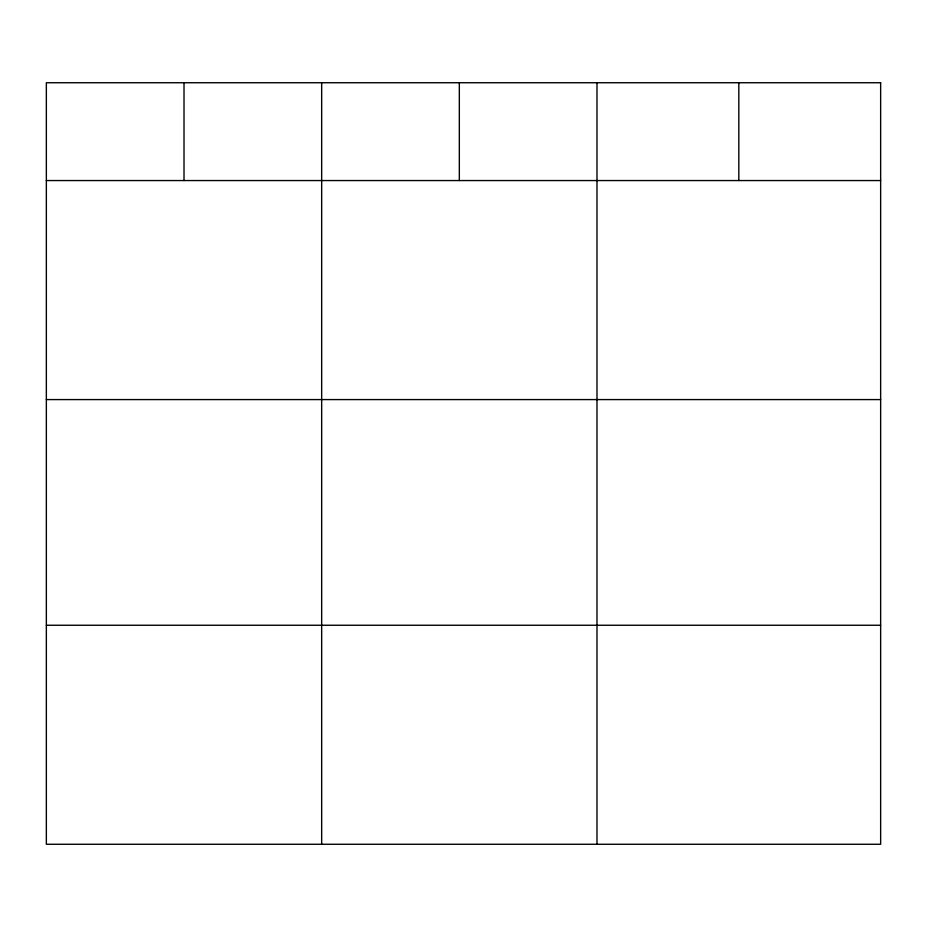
<?xml version="1.0" encoding="UTF-8"?>
<svg xmlns="http://www.w3.org/2000/svg" width="927" height="927" viewBox="0 0 927 927"><rect width="100%" height="100%" fill="white"/><g stroke="black" fill="none" stroke-linecap="round" stroke-linejoin="round"><path stroke-width="1.39" d="M46.35 180.556L880.65 180.556M46.35 399.583L880.65 399.583M46.35 625.25L880.65 625.25M738.819 82.735L738.819 180.556M596.988 82.735L596.988 844.265M459.328 82.735L459.328 180.556M321.669 82.735L321.669 844.265M184.01 82.735L184.01 180.556M880.65 82.735L46.35 82.735L46.35 844.265L880.65 844.265L880.65 82.735"/></g></svg>
